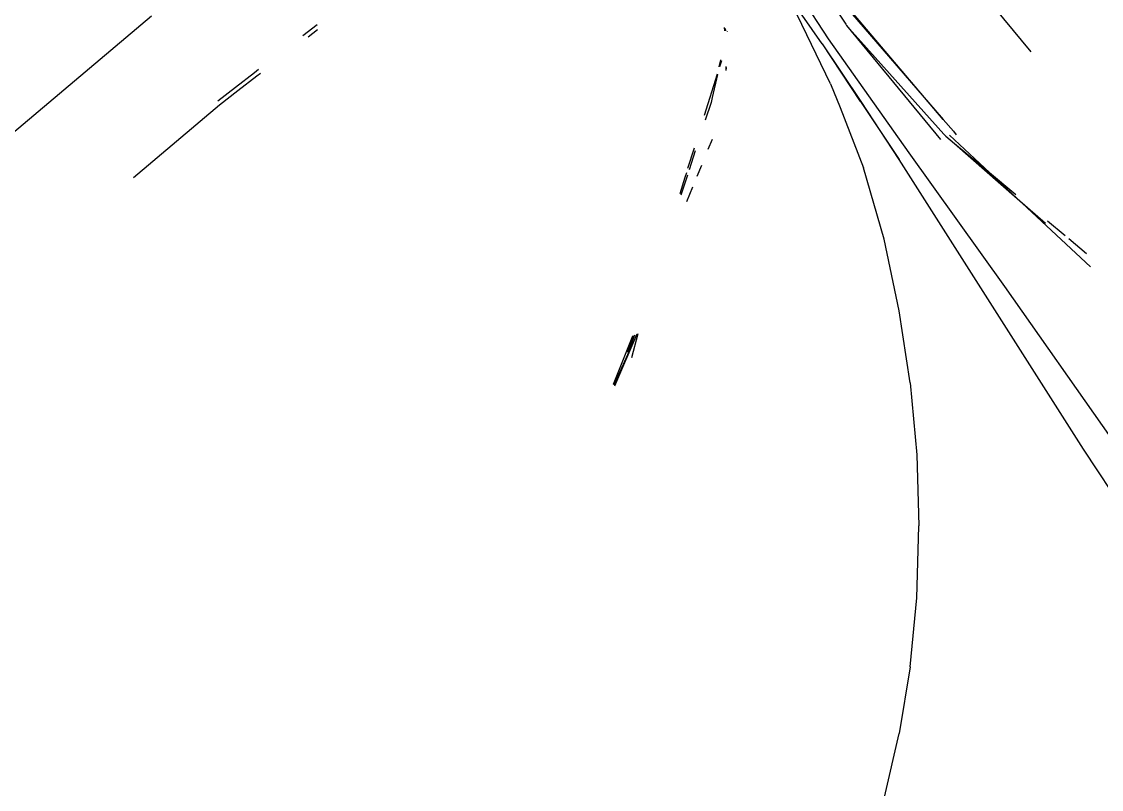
# Model space of a CAD drawing. Header units: millimetres. Extents: x -41292 to 298682, y -22072 to 33155.
# Drawn here: x 31005.2 to 31140.9, y -9578.3 to -9481.8 of the extents above; entities that cross this region are included whole.
import ezdxf

# ---------------------------------------------------------------- set-up
doc = ezdxf.new("R2010")
doc.units = ezdxf.units.MM

# ---------------------------------------------------------------- blocks, each defined once
blk = doc.blocks.new('rmfnasesx')
for p, q in [((58563.81, 6042.85), (58572.05, 6030.24)), ((58561.5, 6041.16), (58569.84, 6028.42)), ((58584.08, 6040.39), (58595.31, 6026.78)), ((58569.08, 6027.8), (58564.12, 6034.91)), ((58572.64, 6031.78), (58584.29, 6018.29)), ((58484.78, 6031.28), (58465.34, 6014.9)), ((58570.14, 6022.76), (58565.94, 6031.44)), ((58584.29, 6018.29), (58573, 6031.54)), ((58505.59, 6030.17), (58503.8, 6028.8)), ((58505.64, 6029.54), (58504.45, 6028.63)), ((58556.86, 6029.44), (58556.82, 6029.83)), ((58556.9, 6029.72), (58556.91, 6029.42)), ((58557.19, 6029.3), (58557.19, 6029.35)), ((58572.05, 6030.24), (58572.15, 6030.11)), ((58572.15, 6030.11), (58583.95, 6015.76)), ((58584.37, 6016.46), (58572.15, 6030.11)), ((58569.08, 6027.8), (58569.14, 6027.79)), ((58573.97, 6020.55), (58569.14, 6027.79)), ((58573.9, 6020.55), (58569.14, 6027.79)), ((58569.84, 6028.42), (58579.98, 6014.08)), ((58556.14, 6024.92), (58556.32, 6025.8)), ((58556.43, 6025.64), (58556.17, 6024.9)), ((58556.96, 6024.94), (58556.96, 6024.46)), ((58497.72, 6024.15), (58495.32, 6022.3)), ((58498.03, 6023.72), (58495.63, 6021.87)), ((58498.24, 6024.55), (58497.72, 6024.15)), ((58498.46, 6024.05), (58498.03, 6023.72)), ((58555.88, 6023.98), (58554.25, 6018.77)), ((58555.92, 6023.92), (58555.25, 6021.04)), ((58557.03, 6024.42), (58557.04, 6024.82)), ((58495.32, 6022.3), (58493.1, 6020.57)), ((58570.14, 6022.76), (58571.36, 6019.78)), ((58495.63, 6021.87), (58493.34, 6020.08)), ((58555.25, 6021.04), (58555.11, 6020.44)), ((58493.34, 6020.08), (58482.51, 6010.97)), ((58555.11, 6020.44), (58554.38, 6018.19)), ((58571.36, 6019.78), (58574.29, 6012.21)), ((58573.9, 6020.55), (58578.76, 6013.24)), ((58578.76, 6013.24), (58573.97, 6020.55)), ((58585.58, 6016.8), (58584.29, 6018.29)), ((58585.58, 6016.8), (58585.94, 6016.37)), ((58555.24, 6015.79), (58554.71, 6014.5)), ((58584.37, 6016.46), (58584.43, 6016.4)), ((58584.43, 6016.4), (58584.63, 6016.18)), ((58584.63, 6016.18), (58585.72, 6015.27)), ((58585.09, 6016.3), (58590.11, 6011.62)), ((58552.97, 6014.68), (58552.17, 6012.12)), ((58553.12, 6014.33), (58552.35, 6011.97)), ((58579.98, 6014.08), (58591.98, 5997.29)), ((58585.72, 6015.27), (58590.11, 6011.62)), ((58585.72, 6015.27), (58593.6, 6008.37)), ((58601.93, 5976.89), (58578.76, 6013.24)), ((58552.13, 6011.3), (58551.31, 6008.76)), ((58552.01, 6011.59), (58551.82, 6010.99)), ((58553.89, 6012.51), (58553.33, 6011.14)), ((58576.85, 6003.25), (58574.29, 6012.21)), ((58590.11, 6011.62), (58593.4, 6008.88)), ((58590.11, 6011.62), (58593.6, 6008.37)), ((58551.82, 6010.99), (58551.18, 6008.95)), ((58552.78, 6009.8), (58552.02, 6007.94)), ((58593.6, 6008.37), (58597.14, 6005.26)), ((58593.6, 6008.37), (58602.8, 5999.79)), ((58597.39, 6005.56), (58599.61, 6003.71)), ((58578.77, 5994.24), (58576.85, 6003.25)), ((58600.09, 6003.32), (58602.32, 6001.46)), ((58591.98, 5997.29), (58605.38, 5978.3)), ((58580.14, 5985.19), (58578.77, 5994.24)), ((58542.85, 5985.05), (58545.26, 5991.11)), ((58542.92, 5984.95), (58545.82, 5991.36)), ((58543.02, 5984.81), (58545.82, 5991.36)), ((58545.47, 5991.2), (58544.65, 5989.04)), ((58544.65, 5989.04), (58545.36, 5991.16)), ((58545.15, 5988.38), (58545.97, 5991.42)), ((58580.14, 5985.19), (58580.96, 5976.18)), ((58580.96, 5976.18), (58581.22, 5967.26)), ((58629.44, 5935.12), (58601.93, 5976.89)), ((58580.99, 5958.2), (58581.21, 5967.22)), ((58581.21, 5967.22), (58581.22, 5967.26)), ((58580.15, 5949.52), (58580.99, 5958.2)), ((58580.15, 5949.52), (58578.77, 5941.18)), ((58576.92, 5933.16), (58578.77, 5941.18))]:
    blk.add_line(p, q)

msp = doc.modelspace()

# ---------------------------------------------------------------- block references
msp.add_blockref('rmfnasesx', (-27463.27, -15512.43))

doc.saveas('drawing.dxf')
